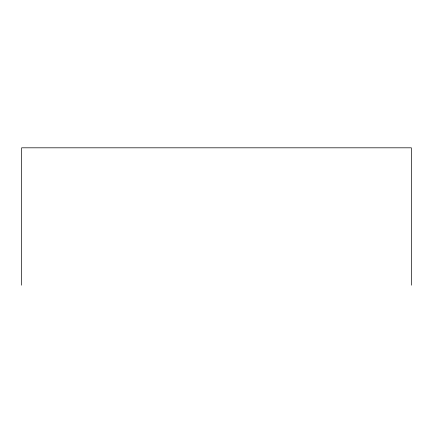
<?xml version="1.0" encoding="UTF-8"?>
<svg xmlns="http://www.w3.org/2000/svg" width="433" height="433" viewBox="0 0 433 433"><rect width="100%" height="100%" fill="white"/><g stroke="black" fill="none" stroke-linecap="round" stroke-linejoin="round"><path stroke-width="0.65" d="M411.35 285.19L411.35 147.81L21.65 147.81L21.65 285.19"/></g></svg>
